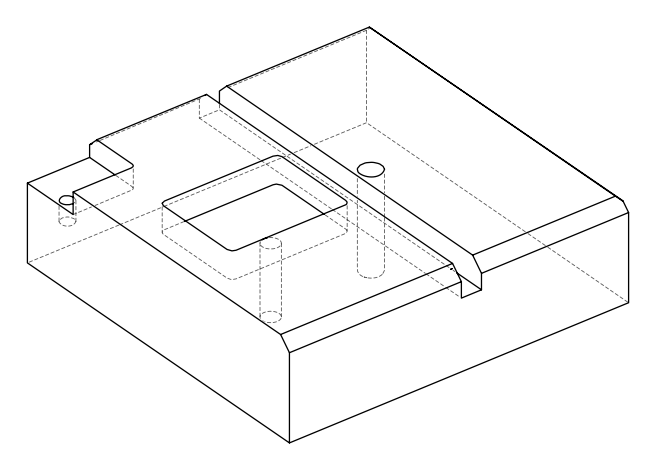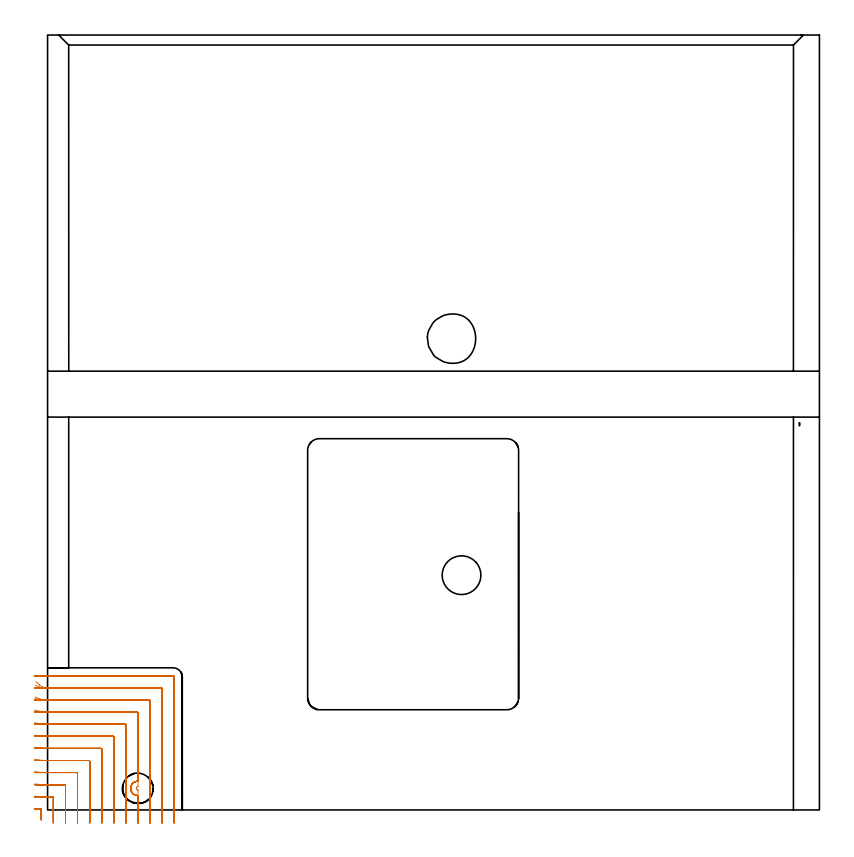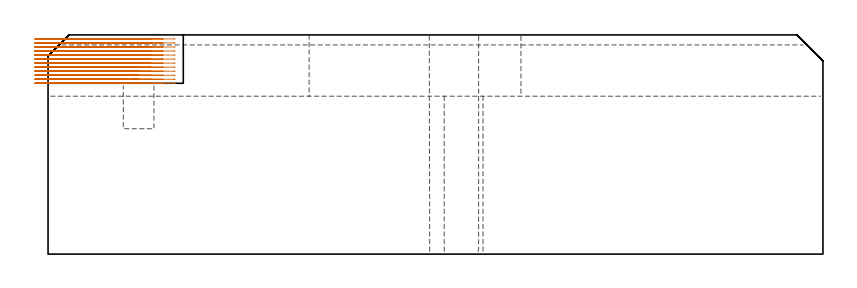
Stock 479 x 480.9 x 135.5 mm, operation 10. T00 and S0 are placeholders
(PLAN: 13 operations, 8 tool changes, 168.9 min)
(1 SPOT_DRILL | STEP1POCKET | NXT0321_9005460120000 | 0.06 min | 3548 mm3)
(2 INDEXABLE_INSERT_DRILL_THROUGH_HOLE_FROM_SOLID | STEP1HOLE | NXT0302_019 | 0.42 min | 61210 mm3)
(3 DRILL_BLIND_HOLE_INTO_CENTER | STEP1POCKET | NXT0301_128 | 0.13 min | 2859 mm3)
(4 MILL_ROUGH_BLIND_HOLE_CONTOUR | STEP1POCKET | NXT0201_013 | Spiral | 1.41 min | 9615 mm3)
(5 AREA_MILL | FG_CHAMFER_SURFACE | UGT0205_001 | 12 min | 32552 mm3)
(6 AREA_MILL_1 | FG_CHAMFER_SURFACE_1 | UGT0205_001 | 6.48 min | 14517 mm3)
(7 AREA_MILL_2 | FG_CHAMFER_SURFACE_2 | UGT0205_001 | 10.25 min | 27994 mm3)
(8 AREA_MILL_3 | FG_CHAMFER_SURFACE_3 | UGT0205_001 | 11.11 min | 8877 mm3)
(9 AREA_MILL_4 | FG_CHAMFER_SURFACE_4 | UGT0205_001 | 8.54 min | 18336 mm3)
(10 MILL_CORNER_NOTCH_RECTANGULAR | CORNER_NOTCH_RECTANGULAR | NXT0201_013 | Follow Part, ap 2.5, ae 75% | 31.03 min | 211541 mm3)
(11 MILL_RECTANGULAR_POCKET | POCKET_RECTANGULAR_STRAIGHT | NXT0201_011 | Follow Part, ap 3, ae 75% | 64.43 min | 815754 mm3)
(12 MILL_RECTANGULAR_SLOT | SLOT_RECTANGULAR | UGT0201_094 | Follow Part, ap 5, ae 75% | 16.9 min | 514327 mm3)
(13 MILL_THROUGH_HOLE_FROM_SOLID_MATERIAL | STEP1HOLE_1 | NXT0201_007 | Circular | 6.12 min | 98530 mm3)
(TOOL NXT0321_9005460120000 | NC Spot Drill, 142deg, 12mm, Carbide, Uncoated | D12 PA142 FL30 Z2)
(TOOL NXT0302_019 | Index. Insert Drill 24mm [880-D2400L25-05] | D24 PA176 FL120 Z2)
(TOOL NXT0301_128 | Carbide Drill 12mm [861.1-1200-036A1-GP GC34] | D12 PA150 FL37.4 Z2)
(TOOL NXT0201_013 | ENDMILL 10mm | D10 FL30 Z4)
(TOOL UGT0205_001 | Chamfer Mill 20 x 3 x 45 deg. | D20 FL50 Z2)
(TOOL NXT0201_011 | ENDMILL 12mm [2P460-1200-NA 1630] | D12 FL38 Z6)
(TOOL UGT0201_094 | End mill 20 mm | D20 FL38 Z4)
(TOOL NXT0201_007 | ENDMILL 25mm [R216.25-25050GCK54P 1620] | D25 R3 FL54 Z5)
(OP 10 MILL_CORNER_NOTCH_RECTANGULAR)
G17 G21 G94 G90
T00 M6
G54
G17 G0 G90 X-3.9 Y-6.129 S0 M3
G43 Z145.5 H0
Z133.008
G94 G1 Y-3.129 F250.
Y0.321
G3 X-4.368 Y0.815 R0.5
G2 X-5. Y0.85 R82.5
G1 X-7.995 Y1.031
G0 Z145.5
X3.6 Y-8.
Z133.008
G1 Y-5.
Y7.706 F500.
G3 X3.106 Y8.2 R0.5
G1 X-0.022
G2 X-5. Y8.365 R75.
G1 X-7.993 Y8.564 F250.
G0 Z145.5
X11.1 Y-8.
Z133.008
G1 Y-5.
Y15.205 F500.
G3 X10.605 Y15.7 R0.5
G1 X-0.022
G2 X-5. Y15.884 R67.5
G1 X-7.992 Y16.105 F250.
G0 Z145.5
X18.6 Y-8.
Z133.008
G1 Y-5.
Y22.705 F500.
G3 X18.105 Y23.2 R0.5
G1 X-0.022
G2 X-5. Y23.407 R60.
G1 X-7.99 Y23.656 F250.
G0 Z145.5
X26.1 Y-8.
Z133.008
G1 Y-5.
Y30.205 F500.
G3 X25.605 Y30.7 R0.5
G1 X-0.022
G2 X-5. Y30.937 R52.5
G1 X-7.986 Y31.221 F250.
G0 Z145.5
X33.6 Y-8.
Z133.008
G1 Y-5.
Y37.705 F500.
G3 X33.105 Y38.2 R0.5
G1 X-0.022
G2 X-5. Y38.476 R45.
G1 X-7.982 Y38.808 F250.
G0 Z145.5
X41.1 Y-8.
Z133.008
G1 Y-5.
Y45.204 F500.
G3 X40.604 Y45.7 R0.5
G1 X-0.022
G2 X-5. Y46.032 R37.5
G1 X-7.973 Y46.43 F250.
G0 Z145.5
X48.6 Y-8.
Z133.008
G1 Y-5.
Y52.704 F500.
G3 X48.104 Y53.2 R0.5
G1 X-0.022
G2 X-5. Y53.616 R30.
G1 X-7.958 Y54.114 F250.
G0 Z145.5
X56.1 Y-8.
Z133.008
G1 Y-5.
Y12.422 F500.
X55.95 Y12.418
X55.77 Y12.442
G2 X55.03 Y13.237 R1.01
X55.393 Y14.185 R1.021
G1 X55.717 Y14.351
X55.95 Y14.382
X56.1 Y14.378
Y60.204
G3 X55.604 Y60.7 R0.5
G1 X-0.022
G2 X-5. Y61.258 R22.5
G1 X-7.926 Y61.921 F250.
G0 Z145.5
X63.6 Y-8.
Z133.008
G1 Y-5.
Y67.704 F500.
G3 X63.104 Y68.2 R0.5
G1 X-0.022
G2 X-5. Y69.05 R15.
G1 X-7.83 Y70.046 F250.
G0 Z145.5
X71.1 Y-8.
Z133.008
G1 Y-5.
Y75.204 F500.
G3 X70.604 Y75.7 R0.5
G1 X-0.022
G2 X-5. Y77.59 R7.5
G1 X-7.244 Y79.581 F250.
G0 Z145.5
X78.6 Y-8.
Z133.008
G1 Y-5.
Y82.5 F500.
G3 X77.9 Y83.2 R0.7
G1 X-0.022
X-3.022 F250.
G0 Z145.5
X-3.9 Y-6.129
Z130.517
G1 Y-3.129
Y0.237
G3 X-4.381 Y0.73 R0.5
G2 X-5. Y0.75 R82.5
G1 X-7.998 Y0.854
G0 Z145.5
X3.6 Y-8.
Z130.517
G1 Y-5.
Y7.706 F500.
G3 X3.106 Y8.2 R0.5
G1 X-2.139
G2 X-5. Y8.255 R75.
G1 X-7.998 Y8.369 F250.
G0 Z145.5
X11.1 Y-8.
Z130.517
G1 Y-5.
Y15.205 F500.
G3 X10.605 Y15.7 R0.5
G1 X-2.139
G2 X-5. Y15.761 R67.5
G1 X-7.997 Y15.888 F250.
G0 Z145.5
X18.6 Y-8.
Z130.517
G1 Y-5.
Y22.705 F500.
G3 X18.105 Y23.2 R0.5
G1 X-2.139
G2 X-5. Y23.268 R60.
G1 X-7.997 Y23.411 F250.
G0 Z145.5
X26.1 Y-8.
Z130.517
G1 Y-5.
Y30.205 F500.
G3 X25.605 Y30.7 R0.5
G1 X-2.139
G2 X-5. Y30.778 R52.5
G1 X-7.996 Y30.941 F250.
G0 Z145.5
X33.6 Y-8.
Z130.517
G1 Y-5.
Y37.705 F500.
G3 X33.105 Y38.2 R0.5
G1 X-2.139
G2 X-5. Y38.291 R45.
G1 X-7.994 Y38.482 F250.
G0 Z145.5
X41.1 Y-8.
Z130.517
G1 Y-5.
Y45.204 F500.
G3 X40.604 Y45.7 R0.5
G1 X-2.139
G2 X-5. Y45.809 R37.5
G1 X-7.991 Y46.038 F250.
G0 Z145.5
X48.6 Y-8.
Z130.517
G1 Y-5.
Y52.704 F500.
G3 X48.104 Y53.2 R0.5
G1 X-2.139
G2 X-5. Y53.337 R30.
G1 X-7.986 Y53.623 F250.
G0 Z145.5
X56.1 Y-8.
Z130.517
G1 Y-5.
Y8.962 F500.
X55.858 Y8.951
X55.396 Y9.004
X54.947 Y9.076
X54.449 Y9.241
X54.203 Y9.332
X54.079 Y9.383
X53.523 Y9.716
X53.458 Y9.758
X53.12 Y10.003
X52.519 Y10.622
X52.222 Y11.072
X51.947 Y11.563
X51.776 Y12.042
X51.648 Y12.467
X51.589 Y12.912
X51.549 Y13.382
G2 X52.639 Y16.323 R4.553
G1 X52.802 Y16.482
X53.209 Y16.873
X53.316 Y16.959
X53.48 Y17.063
X54.107 Y17.434
X54.443 Y17.56
X54.959 Y17.727
G2 X56.1 Y17.838 R4.818
G1 Y60.204
G3 X55.604 Y60.7 R0.5
G1 X-2.139
G2 X-5. Y60.883 R22.5
G1 X-7.976 Y61.264 F250.
G0 Z145.5
X63.6 Y-8.
Z130.517
G1 Y-5.
Y67.704 F500.
G3 X63.104 Y68.2 R0.5
G1 X-2.139
G2 X-5. Y68.475 R15.
G1 X-7.945 Y69.047 F250.
G0 Z145.5
X71.1 Y-8.
Z130.517
G1 Y-5.
Y75.204 F500.
G3 X70.604 Y75.7 R0.5
G1 X-2.139
G2 X-5. Y76.267 R7.5
G1 X-7.773 Y77.411 F250.
G0 Z145.5
X78.6 Y-8.
Z130.517
G1 Y-5.
Y82.5 F500.
G3 X77.9 Y83.2 R0.7
G1 X-2.139
X-5.139 F250.
G0 Z145.5
X-3.9 Y-6.129
Z128.025
G1 Y-3.129
Y0.206
G3 X-4.394 Y0.7 R0.5
G2 X-5. Y0.701 R82.5
G1 X-8. Y0.716
G0 Z145.5
X3.6 Y-8.
Z128.025
G1 Y-5.
Y7.706 F500.
G3 X3.106 Y8.2 R0.5
G1 X-4.581
G2 X-5. Y8.201 R75.
G1 X-8. Y8.218 F250.
G0 Z145.5
X11.1 Y-8.
Z128.025
G1 Y-5.
Y15.205 F500.
G3 X10.605 Y15.7 R0.5
G1 X-4.581
G2 X-5. Y15.701 R67.5
G1 X-8. Y15.72 F250.
G0 Z145.5
X18.6 Y-8.
Z128.025
G1 Y-5.
Y22.705 F500.
G3 X18.105 Y23.2 R0.5
G1 X-4.581
G2 X-5. Y23.201 R60.
G1 X-8. Y23.222 F250.
G0 Z145.5
X26.1 Y-8.
Z128.025
G1 Y-5.
Y30.205 F500.
G3 X25.605 Y30.7 R0.5
G1 X-4.581
G2 X-5. Y30.702 R52.5
G1 X-8. Y30.726 F250.
G0 Z145.5
X33.6 Y-8.
Z128.025
G1 Y-5.
Y37.705 F500.
G3 X33.105 Y38.2 R0.5
G1 X-4.581
G2 X-5. Y38.202 R45.
G1 X-8. Y38.23 F250.
G0 Z145.5
X41.1 Y-8.
Z128.025
G1 Y-5.
Y45.204 F500.
G3 X40.604 Y45.7 R0.5
G1 X-4.581
G2 X-5. Y45.702 R37.5
G1 X-8. Y45.736 F250.
G0 Z145.5
X48.6 Y-8.
Z128.025
G1 Y-5.
Y52.704 F500.
G3 X48.104 Y53.2 R0.5
G1 X-4.581
G2 X-5. Y53.203 R30.
G1 X-8. Y53.245 F250.
G0 Z145.5
X56.1 Y-8.
Z128.025
G1 Y-5.
Y8.962 F500.
X55.858 Y8.951
X55.396 Y9.004
X54.947 Y9.076
X54.449 Y9.241
X54.203 Y9.332
X54.079 Y9.383
X53.523 Y9.716
X53.458 Y9.758
X53.12 Y10.003
X52.518 Y10.623
X52.225 Y11.067
X51.947 Y11.563
X51.777 Y12.038
X51.648 Y12.468
X51.589 Y12.912
X51.549 Y13.382
G2 X52.639 Y16.323 R4.553
G1 X52.802 Y16.482
X53.209 Y16.873
X53.316 Y16.959
X53.48 Y17.063
X54.107 Y17.434
X54.443 Y17.56
X54.959 Y17.727
G2 X56.1 Y17.838 R4.818
G1 Y60.204
G3 X55.604 Y60.7 R0.5
G1 X-4.581
G2 X-5. Y60.704 R22.5
G1 X-7.999 Y60.76 F250.
G0 Z145.5
X63.6 Y-8.
Z128.025
G1 Y-5.
Y67.704 F500.
G3 X63.104 Y68.2 R0.5
G1 X-4.581
G2 X-5. Y68.206 R15.
G1 X-7.999 Y68.29 F250.
G0 Z145.5
X71.1 Y-8.
Z128.025
G1 Y-5.
Y75.204 F500.
G3 X70.604 Y75.7 R0.5
G1 X-4.581
G2 X-5. Y75.712 R7.5
G1 X-7.995 Y75.879 F250.
G0 Z145.5
X78.6 Y-8.
Z128.025
G1 Y-5.
Y82.5 F500.
G3 X77.9 Y83.2 R0.7
G1 X-4.581
X-7.581 F250.
G0 Z145.5
X-3.9 Y-6.129
Z125.533
G1 Y-3.129
Y0.206
G3 X-4.394 Y0.7 R0.5
G1 X-5.
X-8.
G0 Z145.5
X3.6 Y-8.
Z125.533
G1 Y-5.
Y7.706 F500.
G3 X3.106 Y8.2 R0.5
G1 X-5.
X-8. F250.
G0 Z145.5
X11.1 Y-8.
Z125.533
G1 Y-5.
Y15.205 F500.
G3 X10.605 Y15.7 R0.5
G1 X-5.
X-8. F250.
G0 Z145.5
X18.6 Y-8.
Z125.533
G1 Y-5.
Y22.705 F500.
G3 X18.105 Y23.2 R0.5
G1 X-5.
X-8. F250.
G0 Z145.5
X26.1 Y-8.
Z125.533
G1 Y-5.
Y30.205 F500.
G3 X25.605 Y30.7 R0.5
G1 X-5.
X-8. F250.
G0 Z145.5
X33.6 Y-8.
Z125.533
G1 Y-5.
Y37.705 F500.
G3 X33.105 Y38.2 R0.5
G1 X-5.
X-8. F250.
G0 Z145.5
X41.1 Y-8.
Z125.533
G1 Y-5.
Y45.204 F500.
G3 X40.604 Y45.7 R0.5
G1 X-5.
X-8. F250.
G0 Z145.5
X48.6 Y-8.
Z125.533
G1 Y-5.
Y52.704 F500.
G3 X48.104 Y53.2 R0.5
G1 X-5.
X-8. F250.
G0 Z145.5
X56.1 Y-8.
Z125.533
G1 Y-5.
Y8.962 F500.
X55.858 Y8.951
X55.396 Y9.004
X54.947 Y9.076
X54.449 Y9.241
X54.203 Y9.332
X54.079 Y9.383
X53.523 Y9.716
X53.458 Y9.758
X53.12 Y10.003
X52.518 Y10.623
X52.225 Y11.067
X51.947 Y11.564
X51.78 Y12.029
X51.648 Y12.469
X51.589 Y12.912
X51.549 Y13.382
G2 X52.639 Y16.323 R4.553
G1 X52.802 Y16.482
X53.209 Y16.873
X53.316 Y16.959
X53.48 Y17.063
X54.107 Y17.434
X54.443 Y17.56
X54.959 Y17.727
G2 X56.1 Y17.838 R4.818
G1 Y60.204
G3 X55.604 Y60.7 R0.5
G1 X-5.
X-8. F250.
G0 Z145.5
X63.6 Y-8.
Z125.533
G1 Y-5.
Y67.704 F500.
G3 X63.104 Y68.2 R0.5
G1 X-5.
X-8. F250.
G0 Z145.5
X71.1 Y-8.
Z125.533
G1 Y-5.
Y75.204 F500.
G3 X70.604 Y75.7 R0.5
G1 X-5.
X-8. F250.
G0 Z145.5
X78.6 Y-8.
Z125.533
G1 Y-5.
Y82.5 F500.
G3 X77.9 Y83.2 R0.7
G1 X-5.
X-8. F250.
G0 Z145.5
X-3.9 Y-6.129
Z123.042
G1 Y-3.129
Y0.206
G3 X-4.394 Y0.7 R0.5
G1 X-5.
X-8.
G0 Z145.5
X3.6 Y-8.
Z123.042
G1 Y-5.
Y7.706 F500.
G3 X3.106 Y8.2 R0.5
G1 X-5.
X-8. F250.
G0 Z145.5
X11.1 Y-8.
Z123.042
G1 Y-5.
Y15.205 F500.
G3 X10.605 Y15.7 R0.5
G1 X-5.
X-8. F250.
G0 Z145.5
X18.6 Y-8.
Z123.042
G1 Y-5.
Y22.705 F500.
G3 X18.105 Y23.2 R0.5
G1 X-5.
X-8. F250.
G0 Z145.5
X26.1 Y-8.
Z123.042
G1 Y-5.
Y30.205 F500.
G3 X25.605 Y30.7 R0.5
G1 X-5.
X-8. F250.
G0 Z145.5
X33.6 Y-8.
Z123.042
G1 Y-5.
Y37.705 F500.
G3 X33.105 Y38.2 R0.5
G1 X-5.
X-8. F250.
G0 Z145.5
X41.1 Y-8.
Z123.042
G1 Y-5.
Y45.204 F500.
G3 X40.604 Y45.7 R0.5
G1 X-5.
X-8. F250.
G0 Z145.5
X48.6 Y-8.
Z123.042
G1 Y-5.
Y52.704 F500.
G3 X48.104 Y53.2 R0.5
G1 X-5.
X-8. F250.
G0 Z145.5
X56.1 Y-8.
Z123.042
G1 Y-5.
Y8.962 F500.
X55.856 Y8.952
X55.394 Y9.004
X54.945 Y9.077
G2 X53.459 Y9.758 R4.364
G1 X53.118 Y10.004
X52.519 Y10.623
X52.225 Y11.067
X51.947 Y11.565
X51.782 Y12.024
X51.648 Y12.469
X51.589 Y12.912
X51.549 Y13.382
G2 X52.641 Y16.324 R4.552
G1 X52.801 Y16.482
X53.211 Y16.875
X53.48 Y17.063
X54.107 Y17.434
X54.443 Y17.56
X54.959 Y17.727
G2 X56.1 Y17.838 R4.818
G1 Y52.704
Y60.204
G3 X55.604 Y60.7 R0.5
G1 X-5.
X-8. F250.
G0 Z145.5
X63.6 Y-8.
Z123.042
G1 Y-5.
Y67.704 F500.
G3 X63.104 Y68.2 R0.5
G1 X-5.
X-8. F250.
G0 Z145.5
X71.1 Y-8.
Z123.042
G1 Y-5.
Y75.204 F500.
G3 X70.604 Y75.7 R0.5
G1 X-5.
X-8. F250.
G0 Z145.5
X78.6 Y-8.
Z123.042
G1 Y-5.
Y82.5 F500.
G3 X77.9 Y83.2 R0.7
G1 X-5.
X-8. F250.
G0 Z145.5
X-3.9 Y-6.129
Z120.55
G1 Y-3.129
Y0.206
G3 X-4.394 Y0.7 R0.5
G1 X-5.
X-8.
G0 Z145.5
X3.6 Y-8.
Z120.55
G1 Y-5.
Y7.706 F500.
G3 X3.106 Y8.2 R0.5
G1 X-5.
X-8. F250.
G0 Z145.5
X11.1 Y-8.
Z120.55
G1 Y-5.
Y15.205 F500.
G3 X10.605 Y15.7 R0.5
G1 X-5.
X-8. F250.
G0 Z145.5
X18.6 Y-8.
Z120.55
G1 Y-5.
Y22.705 F500.
G3 X18.105 Y23.2 R0.5
G1 X-5.
X-8. F250.
G0 Z145.5
X26.1 Y-8.
Z120.55
G1 Y-5.
Y30.205 F500.
G3 X25.605 Y30.7 R0.5
G1 X-5.
X-8. F250.
G0 Z145.5
X33.6 Y-8.
Z120.55
G1 Y-5.
Y37.705 F500.
G3 X33.105 Y38.2 R0.5
G1 X-5.
X-8. F250.
G0 Z145.5
X41.1 Y-8.
Z120.55
G1 Y-5.
Y45.204 F500.
G3 X40.604 Y45.7 R0.5
G1 X-5.
X-8. F250.
G0 Z145.5
X48.6 Y-8.
Z120.55
G1 Y-5.
Y52.704 F500.
G3 X48.104 Y53.2 R0.5
G1 X-5.
X-8. F250.
G0 Z145.5
X56.1 Y-8.
Z120.55
G1 Y-5.
Y8.962 F500.
X55.856 Y8.952
X55.394 Y9.004
X54.945 Y9.077
G2 X53.459 Y9.758 R4.364
G1 X53.118 Y10.004
X52.52 Y10.621
X52.22 Y11.075
X51.946 Y11.565
X51.777 Y12.035
X51.648 Y12.466
X51.589 Y12.912
X51.549 Y13.382
G2 X52.641 Y16.324 R4.552
G1 X52.801 Y16.482
X53.211 Y16.875
X53.48 Y17.063
X54.107 Y17.434
X54.443 Y17.56
X54.959 Y17.727
G2 X56.1 Y17.838 R4.818
G1 Y60.204
G3 X55.604 Y60.7 R0.5
G1 X-5.
X-8. F250.
G0 Z145.5
X63.6 Y-8.
Z120.55
G1 Y-5.
Y67.704 F500.
G3 X63.104 Y68.2 R0.5
G1 X-5.
X-8. F250.
G0 Z145.5
X71.1 Y-8.
Z120.55
G1 Y-5.
Y75.204 F500.
G3 X70.604 Y75.7 R0.5
G1 X-5.
X-8. F250.
G0 Z145.5
X78.6 Y-8.
Z120.55
G1 Y-5.
Y82.5 F500.
G3 X77.9 Y83.2 R0.7
G1 X-5.
X-8. F250.
G0 Z145.5
X-3.9 Y-6.129
Z118.058
G1 Y-3.129
Y0.206
G3 X-4.394 Y0.7 R0.5
G1 X-5.
X-8.
G0 Z145.5
X3.6 Y-8.
Z118.058
G1 Y-5.
Y7.706 F500.
G3 X3.106 Y8.2 R0.5
G1 X-5.
X-8. F250.
G0 Z145.5
X11.1 Y-8.
Z118.058
G1 Y-5.
Y15.205 F500.
G3 X10.605 Y15.7 R0.5
G1 X-5.
X-8. F250.
G0 Z145.5
X18.6 Y-8.
Z118.058
G1 Y-5.
Y22.705 F500.
G3 X18.105 Y23.2 R0.5
G1 X-5.
X-8. F250.
G0 Z145.5
X26.1 Y-8.
Z118.058
G1 Y-5.
Y30.205 F500.
G3 X25.605 Y30.7 R0.5
G1 X-5.
X-8. F250.
G0 Z145.5
X33.6 Y-8.
Z118.058
G1 Y-5.
Y37.705 F500.
G3 X33.105 Y38.2 R0.5
G1 X-5.
X-8. F250.
G0 Z145.5
X41.1 Y-8.
Z118.058
G1 Y-5.
Y45.204 F500.
G3 X40.604 Y45.7 R0.5
G1 X-5.
X-8. F250.
G0 Z145.5
X48.6 Y-8.
Z118.058
G1 Y-5.
Y52.704 F500.
G3 X48.104 Y53.2 R0.5
G1 X-5.
X-8. F250.
G0 Z145.5
X56.1 Y-8.
Z118.058
G1 Y-5.
Y8.962 F500.
X55.858 Y8.951
X55.396 Y9.004
X54.947 Y9.076
X54.449 Y9.241
X54.203 Y9.332
X54.079 Y9.383
X53.523 Y9.716
X53.458 Y9.758
X53.12 Y10.003
X52.52 Y10.621
X52.22 Y11.075
X52.097 Y11.295
X51.947 Y11.563
X51.776 Y12.042
X51.648 Y12.467
X51.589 Y12.912
X51.549 Y13.382
G2 X52.639 Y16.323 R4.553
G1 X52.802 Y16.482
X53.209 Y16.873
X53.316 Y16.959
X53.48 Y17.063
X54.107 Y17.434
X54.443 Y17.56
X54.959 Y17.727
G2 X56.1 Y17.838 R4.818
G1 Y52.704
Y60.204
G3 X55.604 Y60.7 R0.5
G1 X-5.
X-8. F250.
G0 Z145.5
X63.6 Y-8.
Z118.058
G1 Y-5.
Y67.704 F500.
G3 X63.104 Y68.2 R0.5
G1 X-5.
X-8. F250.
G0 Z145.5
X71.1 Y-8.
Z118.058
G1 Y-5.
Y75.204 F500.
G3 X70.604 Y75.7 R0.5
G1 X-5.
X-8. F250.
G0 Z145.5
X78.6 Y-8.
Z118.058
G1 Y-5.
Y82.5 F500.
G3 X77.9 Y83.2 R0.7
G1 X-5.
X-8. F250.
G0 Z145.5
X-3.9 Y-6.129
Z115.567
G1 Y-3.129
Y0.206
G3 X-4.394 Y0.7 R0.5
G1 X-5.
X-8.
G0 Z145.5
X3.6 Y-8.
Z115.567
G1 Y-5.
Y7.706 F500.
G3 X3.106 Y8.2 R0.5
G1 X-5.
X-8. F250.
G0 Z145.5
X11.1 Y-8.
Z115.567
G1 Y-5.
Y15.205 F500.
G3 X10.605 Y15.7 R0.5
G1 X-5.
X-8. F250.
G0 Z145.5
X18.6 Y-8.
Z115.567
G1 Y-5.
Y22.705 F500.
G3 X18.105 Y23.2 R0.5
G1 X-5.
X-8. F250.
G0 Z145.5
X26.1 Y-8.
Z115.567
G1 Y-5.
Y30.205 F500.
G3 X25.605 Y30.7 R0.5
G1 X-5.
X-8. F250.
G0 Z145.5
X33.6 Y-8.
Z115.567
G1 Y-5.
Y37.705 F500.
G3 X33.105 Y38.2 R0.5
G1 X-5.
X-8. F250.
G0 Z145.5
X41.1 Y-8.
Z115.567
G1 Y-5.
Y45.204 F500.
G3 X40.604 Y45.7 R0.5
G1 X-5.
X-8. F250.
G0 Z145.5
X48.6 Y-8.
Z115.567
G1 Y-5.
Y52.704 F500.
G3 X48.104 Y53.2 R0.5
G1 X-5.
X-8. F250.
G0 Z145.5
X56.1 Y-8.
Z115.567
G1 Y-5.
Y8.962 F500.
X55.858 Y8.951
X55.396 Y9.004
X54.947 Y9.076
X54.449 Y9.241
X54.203 Y9.332
X54.079 Y9.383
X53.523 Y9.716
X53.458 Y9.758
X53.12 Y10.003
X52.518 Y10.623
X52.225 Y11.067
X51.947 Y11.563
X51.777 Y12.039
X51.648 Y12.468
X51.589 Y12.912
X51.549 Y13.382
G2 X52.639 Y16.323 R4.553
G1 X52.802 Y16.482
X53.209 Y16.873
X53.316 Y16.959
X53.48 Y17.063
X54.107 Y17.434
X54.443 Y17.56
X54.959 Y17.727
G2 X56.1 Y17.838 R4.818
G1 Y52.704
Y60.204
G3 X55.604 Y60.7 R0.5
G1 X-5.
X-8. F250.
G0 Z145.5
X63.6 Y-8.
Z115.567
G1 Y-5.
Y67.704 F500.
G3 X63.104 Y68.2 R0.5
G1 X-5.
X-8. F250.
G0 Z145.5
X71.1 Y-8.
Z115.567
G1 Y-5.
Y75.204 F500.
G3 X70.604 Y75.7 R0.5
G1 X-5.
X-8. F250.
G0 Z145.5
X78.6 Y-8.
Z115.567
G1 Y-5.
Y82.5 F500.
G3 X77.9 Y83.2 R0.7
G1 X-5.
X-8. F250.
G0 Z145.5
X-3.9 Y-6.129
Z113.075
G1 Y-3.129
Y0.206
G3 X-4.394 Y0.7 R0.5
G1 X-5.
X-8.
G0 Z145.5
X3.6 Y-8.
Z113.075
G1 Y-5.
Y7.706 F500.
G3 X3.106 Y8.2 R0.5
G1 X-5.
X-8. F250.
G0 Z145.5
X11.1 Y-8.
Z113.075
G1 Y-5.
Y15.205 F500.
G3 X10.605 Y15.7 R0.5
G1 X-5.
X-8. F250.
G0 Z145.5
X18.6 Y-8.
Z113.075
G1 Y-5.
Y22.705 F500.
G3 X18.105 Y23.2 R0.5
G1 X-5.
X-8. F250.
G0 Z145.5
X26.1 Y-8.
Z113.075
G1 Y-5.
Y30.205 F500.
G3 X25.605 Y30.7 R0.5
G1 X-5.
X-8. F250.
G0 Z145.5
X33.6 Y-8.
Z113.075
G1 Y-5.
Y37.705 F500.
G3 X33.105 Y38.2 R0.5
G1 X-5.
X-8. F250.
G0 Z145.5
X41.1 Y-8.
Z113.075
G1 Y-5.
Y45.204 F500.
G3 X40.604 Y45.7 R0.5
G1 X-5.
X-8. F250.
G0 Z145.5
X48.6 Y-8.
Z113.075
G1 Y-5.
Y52.704 F500.
G3 X48.104 Y53.2 R0.5
G1 X-5.
X-8. F250.
G0 Z145.5
X56.1 Y-8.
Z113.075
G1 Y-5.
Y8.962 F500.
X55.858 Y8.951
X55.396 Y9.004
X54.947 Y9.076
X54.449 Y9.241
X54.203 Y9.332
X54.079 Y9.383
X53.523 Y9.716
X53.458 Y9.758
X53.12 Y10.003
X52.518 Y10.623
X52.225 Y11.067
X51.947 Y11.564
X51.779 Y12.032
X51.648 Y12.468
X51.589 Y12.912
X51.549 Y13.382
G2 X52.639 Y16.323 R4.553
G1 X52.802 Y16.482
X53.209 Y16.873
X53.316 Y16.959
X53.48 Y17.063
X54.107 Y17.434
X54.443 Y17.56
X54.959 Y17.727
G2 X56.1 Y17.838 R4.818
G1 Y52.704
Y60.204
G3 X55.604 Y60.7 R0.5
G1 X-5.
X-8. F250.
G0 Z145.5
X63.6 Y-8.
Z113.075
G1 Y-5.
Y67.704 F500.
G3 X63.104 Y68.2 R0.5
G1 X-5.
X-8. F250.
G0 Z145.5
X71.1 Y-8.
Z113.075
G1 Y-5.
Y75.204 F500.
G3 X70.604 Y75.7 R0.5
G1 X-5.
X-8. F250.
G0 Z145.5
X78.6 Y-8.
Z113.075
G1 Y-5.
Y82.5 F500.
G3 X77.9 Y83.2 R0.7
G1 X-5.
X-8. F250.
G0 Z145.5
X-3.9 Y-6.129
Z110.583
G1 Y-3.129
Y0.206
G3 X-4.394 Y0.7 R0.5
G1 X-5.
X-8.
G0 Z145.5
X3.6 Y-8.
Z110.583
G1 Y-5.
Y7.706 F500.
G3 X3.106 Y8.2 R0.5
G1 X-5.
X-8. F250.
G0 Z145.5
X11.1 Y-8.
Z110.583
G1 Y-5.
Y15.205 F500.
G3 X10.605 Y15.7 R0.5
G1 X-5.
X-8. F250.
G0 Z145.5
X18.6 Y-8.
Z110.583
G1 Y-5.
Y22.705 F500.
G3 X18.105 Y23.2 R0.5
G1 X-5.
X-8. F250.
G0 Z145.5
X26.1 Y-8.
Z110.583
G1 Y-5.
Y30.205 F500.
G3 X25.605 Y30.7 R0.5
G1 X-5.
X-8. F250.
G0 Z145.5
X33.6 Y-8.
Z110.583
G1 Y-5.
Y37.705 F500.
G3 X33.105 Y38.2 R0.5
G1 X-5.
X-8. F250.
G0 Z145.5
X41.1 Y-8.
Z110.583
G1 Y-5.
Y45.204 F500.
G3 X40.604 Y45.7 R0.5
G1 X-5.
X-8. F250.
G0 Z145.5
X48.6 Y-8.
Z110.583
G1 Y-5.
Y52.704 F500.
G3 X48.104 Y53.2 R0.5
G1 X-5.
X-8. F250.
G0 Z145.5
X56.1 Y-8.
Z110.583
G1 Y-5.
Y8.962 F500.
X55.858 Y8.951
X55.396 Y9.004
X54.947 Y9.076
X54.449 Y9.241
X54.203 Y9.332
X54.079 Y9.383
X53.523 Y9.716
X53.458 Y9.758
X53.12 Y10.003
X52.518 Y10.623
X52.225 Y11.067
X51.947 Y11.564
X51.78 Y12.029
X51.648 Y12.468
X51.589 Y12.912
X51.549 Y13.382
G2 X52.639 Y16.323 R4.553
G1 X52.802 Y16.482
X53.209 Y16.873
X53.316 Y16.959
X53.48 Y17.063
X54.107 Y17.434
X54.443 Y17.56
X54.959 Y17.727
G2 X56.1 Y17.838 R4.818
G1 Y52.704
Y60.204
G3 X55.604 Y60.7 R0.5
G1 X-5.
X-8. F250.
G0 Z145.5
X63.6 Y-8.
Z110.583
G1 Y-5.
Y67.704 F500.
G3 X63.104 Y68.2 R0.5
G1 X-5.
X-8. F250.
G0 Z145.5
X71.1 Y-8.
Z110.583
G1 Y-5.
Y75.204 F500.
G3 X70.604 Y75.7 R0.5
G1 X-5.
X-8. F250.
G0 Z145.5
X78.6 Y-8.
Z110.583
G1 Y-5.
Y82.5 F500.
G3 X77.9 Y83.2 R0.7
G1 X-5.
X-8. F250.
G0 Z145.5
X-3.9 Y-6.129
Z108.092
G1 Y-3.129
Y0.206
G3 X-4.394 Y0.7 R0.5
G1 X-5.
X-8.
G0 Z145.5
X3.6 Y-8.
Z108.092
G1 Y-5.
Y7.706 F500.
G3 X3.106 Y8.2 R0.5
G1 X-5.
X-8. F250.
G0 Z145.5
X11.1 Y-8.
Z108.092
G1 Y-5.
Y15.205 F500.
G3 X10.605 Y15.7 R0.5
G1 X-5.
X-8. F250.
G0 Z145.5
X18.6 Y-8.
Z108.092
G1 Y-5.
Y22.705 F500.
G3 X18.105 Y23.2 R0.5
G1 X-5.
X-8. F250.
G0 Z145.5
X26.1 Y-8.
Z108.092
G1 Y-5.
Y30.205 F500.
G3 X25.605 Y30.7 R0.5
G1 X-5.
X-8. F250.
G0 Z145.5
X33.6 Y-8.
Z108.092
G1 Y-5.
Y37.705 F500.
G3 X33.105 Y38.2 R0.5
G1 X-5.
X-8. F250.
G0 Z145.5
X41.1 Y-8.
Z108.092
G1 Y-5.
Y45.204 F500.
G3 X40.604 Y45.7 R0.5
G1 X-5.
X-8. F250.
G0 Z145.5
X48.6 Y-8.
Z108.092
G1 Y-5.
Y52.704 F500.
G3 X48.104 Y53.2 R0.5
G1 X-5.
X-8. F250.
G0 Z145.5
X56.1 Y-8.
Z108.092
G1 Y-5.
Y8.962 F500.
X55.858 Y8.951
X55.396 Y9.004
X54.947 Y9.076
X54.452 Y9.24
X54.192 Y9.337
X54.079 Y9.383
X53.53 Y9.712
X53.447 Y9.767
X53.122 Y10.001
X52.518 Y10.623
X52.225 Y11.067
X51.946 Y11.565
X51.776 Y12.039
X51.648 Y12.466
X51.589 Y12.912
X51.549 Y13.382
G2 X52.639 Y16.322 R4.555
G1 X52.816 Y16.496
X53.209 Y16.873
X53.313 Y16.957
X53.501 Y17.075
X54.107 Y17.434
X54.443 Y17.56
X54.959 Y17.727
G2 X56.1 Y17.838 R4.818
G1 Y52.704
Y60.204
G3 X55.604 Y60.7 R0.5
G1 X-5.
X-8. F250.
G0 Z145.5
X63.6 Y-8.
Z108.092
G1 Y-5.
Y67.704 F500.
G3 X63.104 Y68.2 R0.5
G1 X-5.
X-8. F250.
G0 Z145.5
X71.1 Y-8.
Z108.092
G1 Y-5.
Y75.204 F500.
G3 X70.604 Y75.7 R0.5
G1 X-5.
X-8. F250.
G0 Z145.5
X78.6 Y-8.
Z108.092
G1 Y-5.
Y82.5 F500.
G3 X77.9 Y83.2 R0.7
G1 X-5.
X-8. F250.
G0 Z145.5
X-3.9 Y-6.129
Z105.6
G1 Y-3.129
Y0.206
G3 X-4.394 Y0.7 R0.5
G1 X-5.
X-8.
G0 Z145.5
X3.6 Y-8.
Z105.6
G1 Y-5.
Y7.706 F500.
G3 X3.106 Y8.2 R0.5
G1 X-5.
X-8. F250.
G0 Z145.5
X11.1 Y-8.
Z105.6
G1 Y-5.
Y15.205 F500.
G3 X10.605 Y15.7 R0.5
G1 X-5.
X-8. F250.
G0 Z145.5
X18.6 Y-8.
Z105.6
G1 Y-5.
Y22.705 F500.
G3 X18.105 Y23.2 R0.5
G1 X-5.
X-8. F250.
G0 Z145.5
X26.1 Y-8.
Z105.6
G1 Y-5.
Y30.205 F500.
G3 X25.605 Y30.7 R0.5
G1 X-5.
X-8. F250.
G0 Z145.5
X33.6 Y-8.
Z105.6
G1 Y-5.
Y37.705 F500.
G3 X33.105 Y38.2 R0.5
G1 X-5.
X-8. F250.
G0 Z145.5
X41.1 Y-8.
Z105.6
G1 Y-5.
Y45.204 F500.
G3 X40.604 Y45.7 R0.5
G1 X-5.
X-8. F250.
G0 Z145.5
X48.6 Y-8.
Z105.6
G1 Y-5.
Y52.704 F500.
G3 X48.104 Y53.2 R0.5
G1 X-5.
X-8. F250.
G0 Z145.5
X56.1 Y-8.
Z105.6
G1 Y-5.
Y8.962 F500.
X55.858 Y8.951
X55.396 Y9.004
X54.947 Y9.076
X54.452 Y9.24
X54.192 Y9.337
X54.079 Y9.383
X53.53 Y9.712
X53.447 Y9.767
X53.122 Y10.001
X52.52 Y10.622
X52.221 Y11.074
X51.946 Y11.565
X51.779 Y12.03
X51.766 Y12.073
X51.648 Y12.466
X51.589 Y12.912
X51.549 Y13.382
G2 X52.639 Y16.322 R4.555
G1 X52.816 Y16.496
X53.209 Y16.873
X53.313 Y16.957
X53.501 Y17.075
X54.107 Y17.434
X54.443 Y17.56
X54.959 Y17.727
G2 X56.1 Y17.838 R4.818
G1 Y52.704
Y60.204
G3 X55.604 Y60.7 R0.5
G1 X-5.
X-8. F250.
G0 Z145.5
X63.6 Y-8.
Z105.6
G1 Y-5.
Y67.704 F500.
G3 X63.104 Y68.2 R0.5
G1 X-5.
X-8. F250.
G0 Z145.5
X71.1 Y-8.
Z105.6
G1 Y-5.
Y75.204 F500.
G3 X70.604 Y75.7 R0.5
G1 X-5.
X-8. F250.
G0 Z145.5
X78.6 Y-8.
Z105.6
G1 Y-5.
Y82.5 F500.
G3 X77.9 Y83.2 R0.7
G1 X-5.
X-8. F250.
G0 Z145.5
M5
M2
